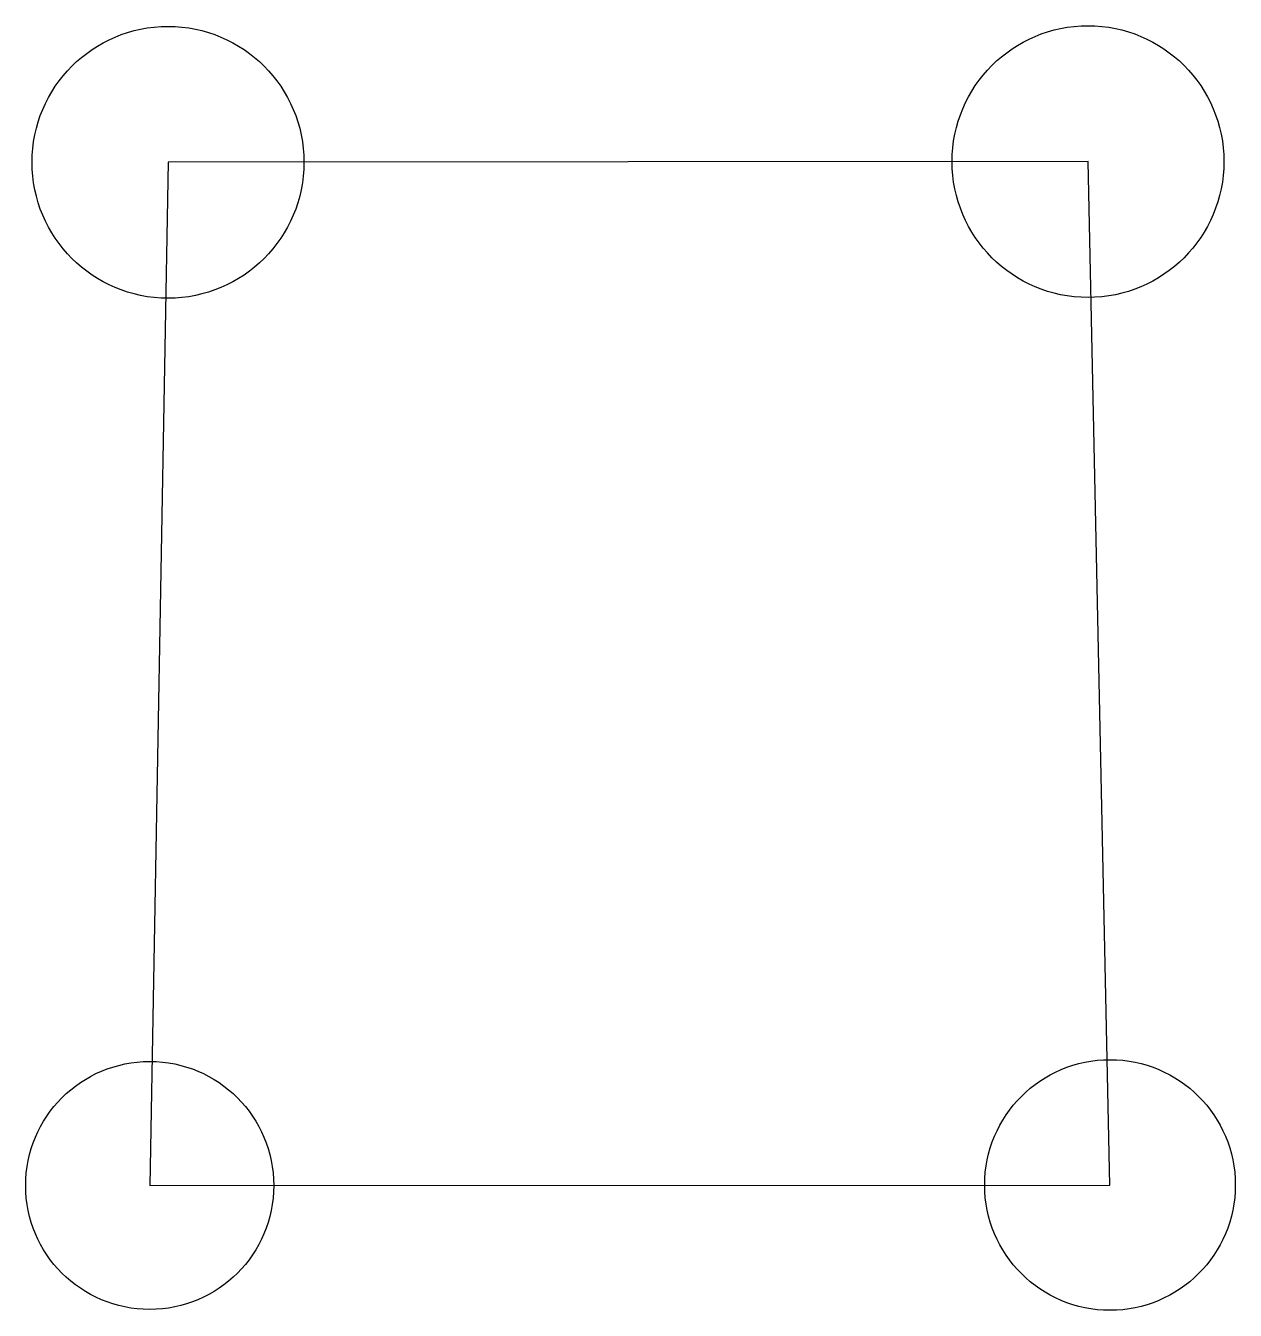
# Model space of a CAD drawing. Header units: millimetres. Extents: x 39.3 to 68.2, y 11.9 to 42.6.
import ezdxf

# ---------------------------------------------------------------- set-up
doc = ezdxf.new("R2010")
doc.units = ezdxf.units.MM

msp = doc.modelspace()

# ---------------------------------------------------------------- linework, layer by layer
at = {"color": 7, "linetype": 'Continuous'}
for p, q in [((42.71, 39.344), (42.272, 14.876)), ((64.711, 39.361), (42.71, 39.344)), ((65.237, 14.887), (64.711, 39.361)), ((42.272, 14.876), (65.237, 14.887))]:
    msp.add_line(p, q, dxfattribs=at)
for centre, radius in [((42.71, 39.344), 3.251), ((64.711, 39.361), 3.25), ((42.272, 14.876), 2.966), ((65.237, 14.887), 2.997)]:
    msp.add_circle(centre, radius, dxfattribs=at)

doc.saveas('drawing.dxf')
